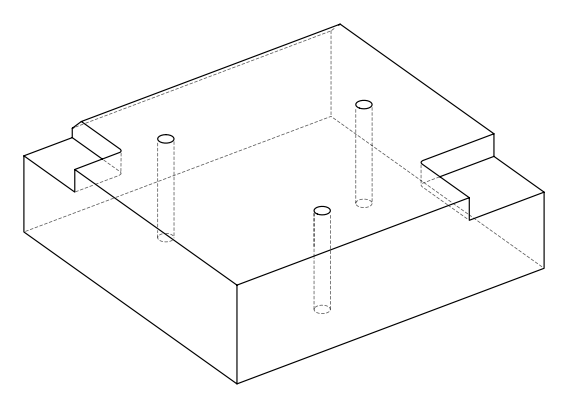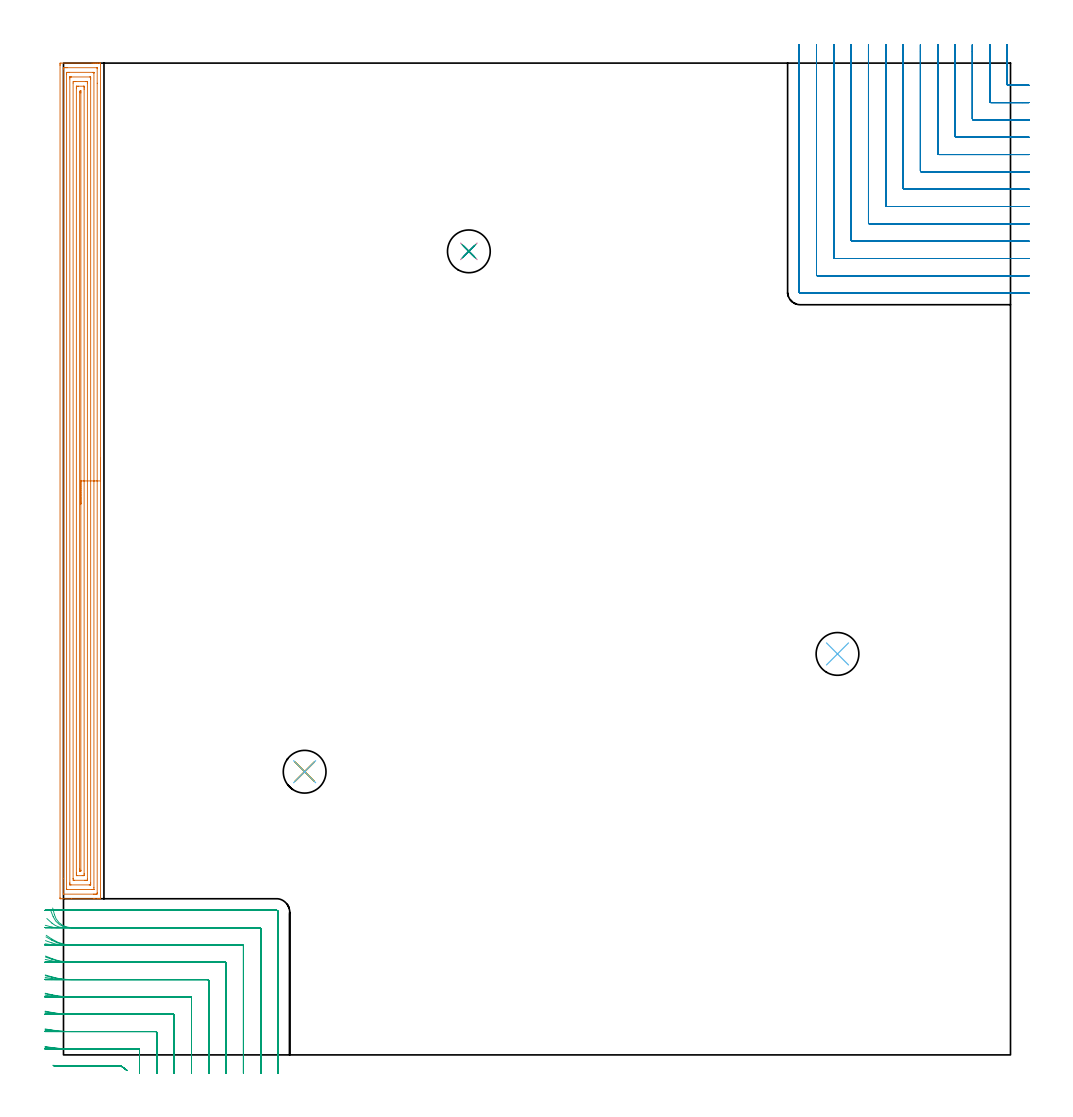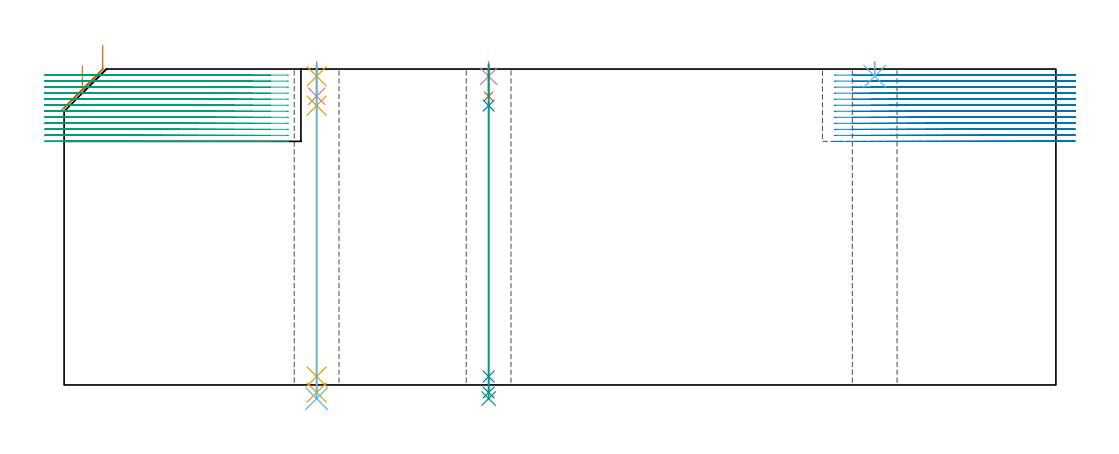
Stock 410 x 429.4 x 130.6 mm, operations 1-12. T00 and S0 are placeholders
(PLAN: 15 operations, 11 tool changes, 92.6 min)
(1 AREA_MILL | FG_CHAMFER_SURFACE | UGT0205_001 | 20.47 min | 56564 mm3)
(2 MILL_CORNER_NOTCH_RECTANGULAR | CORNER_NOTCH_RECTANGULAR | NXT0201_013 | Follow Part, ap 2.5, ae 75% | 40.47 min | 301625 mm3)
(3 MILL_CORNER_NOTCH_RECTANGULAR_1 | CORNER_NOTCH_RECTANGULAR_1 | NXT0201_013 | Follow Part, ap 2.5, ae 75% | 27.78 min | 196526 mm3)
(4 SPOT_DRILL | STEP1HOLE | NXT0321_9005460120000 | 0.05 min | 153 mm3)
(5 SPOT_DRILL_1 | STEP1HOLE_1 | NXT0321_9005460120000 | 0.05 min | 210 mm3)
(6 SPOT_DRILL_2 | STEP1HOLE_2 | NXT0321_9005460120000 | 0.05 min | 156 mm3)
(7 DRILL_BLIND_HOLE_INTO_CENTER | STEP1HOLE | NXT0301_046 | 0.05 min | 373 mm3)
(8 GUN_DRILL_THROUGH_HOLE | STEP1HOLE | UGT0307_003 | 0.62 min | 4576 mm3)
(9 SPADE_DRILL_TO_ENLARGE_THROUGH_HOLE | STEP1HOLE | UGT0306_009 | 0.55 min | 29927 mm3)
(10 DRILL_BLIND_HOLE_INTO_CENTER_1 | STEP1HOLE_1 | NXT0301_046 | 0.05 min | 351 mm3)
(11 GUN_DRILL_THROUGH_HOLE_1 | STEP1HOLE_1 | UGT0307_003 | 0.62 min | 4574 mm3)
(12 SPADE_DRILL_TO_ENLARGE_THROUGH_HOLE_1 | STEP1HOLE_1 | UGT0306_009 | 0.55 min | 29948 mm3)
(13 DRILL_BLIND_HOLE_INTO_CENTER_2 | STEP1HOLE_2 | NXT0301_046 | 0.05 min | 345 mm3)
(14 GUN_DRILL_THROUGH_HOLE_2 | STEP1HOLE_2 | UGT0307_003 | 0.62 min | 4598 mm3)
(15 SPADE_DRILL_TO_ENLARGE_THROUGH_HOLE_2 | STEP1HOLE_2 | UGT0306_009 | 0.55 min | 29914 mm3)
(TOOL UGT0205_001 | Chamfer Mill 20 x 3 x 45 deg. | D20 FL50 Z2)
(TOOL NXT0201_013 | ENDMILL 10mm | D10 FL30 Z4)
(TOOL NXT0321_9005460120000 | NC Spot Drill, 142deg, 12mm, Carbide, Uncoated | D12 PA142 FL30 Z2)
(TOOL NXT0301_046 | Carbide Drill 7.5mm [860.1-0750-038A1-MM 2214] | D7.5 PA140 FL53 Z2)
(TOOL UGT0307_003 | Gun Drill 7 mm | D7 PA130 FL24 Z1)
(TOOL UGT0306_009 | Spade Drill 18.5mm | D18.5 PA132 FL10 Z2)
(OP 1 AREA_MILL)
G17 G21 G94 G90
T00 M6
G54
G17 G0 G90 X16. Y258.5 S1061 M3
G43 Z140.6 H0
G94 G1 Y258.462 Z139.728 F250.
Y258.348 Z138.863
Y258.159 Z138.012
Y257.897 Z137.18
Y257.563 Z136.374
Y257.16 Z135.6
Y256.692 Z134.864
Y256.16 Z134.172
Y255.571 Z133.529
Y254.928 Z132.939
Y254.236 Z132.408
Y253.5 Z131.94
Y252.726 Z131.537
Y251.92 Z131.203
Y251.088 Z130.941
Y250.236 Z130.752
Y249.372 Z130.638
Y248.5 Z130.6
Y67.76
X15.998 Y67.61 Z130.589
X15.856 Y67.603 Z130.449
X15.708 Y67.6 Z130.307
X15.346 Z129.946
X14.715 Z129.31
X13.521 Z128.118
X12.959 Z127.553
X3.439 Z118.036
X-1.093 Z113.504
X-1.378 Y67.603 Z113.22
X-1.492 Y67.61 Z113.106
X-1.499 Y67.726 Z113.099
X-1.5 Y68.207 Z113.1
Y428.314
X-1.499 Y428.793 Z113.101
X-1.496 Y429.202 Z113.102
X-1.492 Y429.39 Z113.105
X-1.093 Y429.4 Z113.504
X12.362 Z126.957
X12.959 Z127.553
X13.521 Z128.118
X13.837 Z128.433
X14.4 Z128.996
X14.715 Z129.31
X15.347 Z129.946
X15.708 Z130.307
X15.856 Y429.397 Z130.449
X15.998 Y429.39 Z130.589
X16. Y429.239 Z130.6
Y248.5
X14.586 Z129.186
X14.585 Y70.124 Z129.185
X14.584 Y69.992 Z129.184
X14.579 Y69.621 Z129.179
X14.216 Y69.606 Z128.816
X13.837 Y69.602 Z128.437
X13.344 Y69.6 Z127.944
X12.959 Z127.559
X0.17 Z114.77
X-0.011 Y69.602 Z114.589
X-0.04 Y69.604 Z114.56
X-0.069 Y69.61 Z114.531
X-0.079 Y69.617 Z114.521
X-0.08 Y69.639 Z114.52
X-0.085 Y69.859 Z114.515
X-0.086 Y76.305 Z114.514
X-0.085 Y426.876 Z114.515
X-0.084 Y427.008 Z114.516
X-0.079 Y427.379 Z114.521
X0.284 Y427.394 Z114.884
X0.663 Y427.398 Z115.263
X1.156 Y427.4 Z115.756
X1.541 Z116.141
X14.33 Z128.93
X14.511 Y427.398 Z129.111
X14.54 Y427.396 Z129.14
X14.569 Y427.39 Z129.169
X14.579 Y427.383 Z129.179
X14.58 Y427.361 Z129.18
X14.585 Y427.141 Z129.185
X14.586 Y420.693 Z129.186
Y248.5
X13.172 Z127.772
X13.171 Y72.453 Z127.771
X13.169 Y71.777 Z127.769
X13.167 Y71.669 Z127.767
X13.165 Y71.622 Z127.765
X13.125 Y71.608 Z127.725
X12.959 Y71.605 Z127.559
X12.254 Y71.6 Z126.854
X12.08 Z126.68
X1.715 Y71.601 Z116.315
X1.541 Y71.604 Z116.141
X1.368 Y71.61 Z115.968
X1.335 Y71.617 Z115.935
X1.332 Y71.648 Z115.932
X1.33 Y71.705 Z115.93
X1.329 Y71.777 Z115.929
Y71.993
Y424.547
X1.331 Y425.223 Z115.931
X1.333 Y425.331 Z115.933
X1.335 Y425.378 Z115.935
X1.375 Y425.392 Z115.975
X1.541 Y425.395 Z116.141
X2.246 Y425.4 Z116.846
X2.42 Z117.02
X12.785 Y425.399 Z127.385
X12.959 Y425.396 Z127.559
X13.132 Y425.39 Z127.732
X13.165 Y425.383 Z127.765
X13.168 Y425.352 Z127.768
X13.17 Y425.295 Z127.77
X13.171 Y425.223 Z127.771
X13.172 Y425.007 Z127.772
Y248.5
X11.757 Z126.357
Y74.454
X11.756 Y73.891 Z126.356
X11.754 Y73.702 Z126.354
X11.75 Y73.635 Z126.35
X11.748 Y73.61 Z126.348
X11.727 Y73.608 Z126.327
X11.622 Y73.604 Z126.222
X11.202 Y73.6 Z125.802
X11.165 Z125.765
X3.26 Z117.86
X2.877 Y73.607 Z117.477
X2.782 Y73.61 Z117.382
X2.749 Y73.618 Z117.349
X2.747 Y73.649 Z117.347
X2.745 Y73.729 Z117.345
X2.743 Y74.126 Z117.343
Y74.454
Y422.545
X2.744 Y423.109 Z117.344
X2.746 Y423.298 Z117.346
X2.75 Y423.365 Z117.35
X2.752 Y423.39 Z117.352
X2.773 Y423.392 Z117.373
X2.878 Y423.396 Z117.478
X3.298 Y423.4 Z117.898
X3.335 Z117.935
X11.24 Z125.84
X11.623 Y423.393 Z126.223
X11.718 Y423.39 Z126.318
X11.751 Y423.382 Z126.351
X11.753 Y423.351 Z126.353
X11.755 Y423.271 Z126.355
X11.757 Y422.874 Z126.357
Y422.545
Y248.5
X10.343 Z124.943
Y76.221
X10.324 Y75.61 Z124.924
X10.072 Y75.603 Z124.672
X9.446 Y75.601 Z124.046
X9.197 Y75.6 Z123.797
X4.804 Y75.601 Z119.404
X4.176 Y75.61 Z118.776
X4.158 Y76.24 Z118.758
X4.157 Y76.259 Z118.757
Y420.779
X4.176 Y421.39 Z118.776
X4.428 Y421.397 Z119.028
X5.054 Y421.399 Z119.654
X5.303 Y421.4 Z119.903
X9.696 Y421.399 Z124.296
X10.324 Y421.39 Z124.924
X10.342 Y420.76 Z124.942
X10.343 Y420.741 Z124.943
Y248.5
X8.929 Z123.529
Y78.55
X8.927 Y78.025 Z123.527
X8.924 Y77.662 Z123.524
X8.922 Y77.614 Z123.522
X8.88 Y77.61 Z123.48
X8.776 Y77.605 Z123.376
X8.567 Y77.602 Z123.167
X8.107 Y77.6 Z122.707
X5.793 Y77.602 Z120.393
X5.682 Y77.605 Z120.282
X5.609 Y77.61 Z120.209
X5.578 Y77.617 Z120.178
X5.577 Y77.658 Z120.177
X5.573 Y78.025 Z120.173
X5.572 Y78.392 Z120.172
X5.571 Y78.917 Z120.171
Y418.45
X5.573 Y418.975 Z120.173
X5.576 Y419.338 Z120.176
X5.578 Y419.386 Z120.178
X5.62 Y419.39 Z120.22
X5.724 Y419.395 Z120.324
X5.933 Y419.398 Z120.533
X6.393 Y419.4 Z120.993
X8.707 Y419.398 Z123.307
X8.818 Y419.395 Z123.418
X8.891 Y419.39 Z123.491
X8.922 Y419.383 Z123.522
X8.923 Y419.342 Z123.523
X8.927 Y418.975 Z123.527
X8.928 Y418.608 Z123.528
X8.929 Y418.083 Z123.529
Y248.5
X7.515 Z122.115
X7.514 Y79.987 Z122.114
X7.513 Y79.81 Z122.113
X7.51 Y79.676 Z122.11
X7.508 Y79.617 Z122.108
X7.456 Y79.61 Z122.056
X7.353 Y79.607 Z121.953
X7.014 Y79.604 Z121.614
X7.001 Y79.61 Z121.601
X6.992 Y79.625 Z121.592
X6.988 Y79.81 Z121.588
X6.987 Y79.987 Z121.587
X6.985 Y80.525 Z121.585
Y80.702
X6.986 Y416.836 Z121.586
X6.987 Y417.012 Z121.587
X6.99 Y417.19 Z121.59
X6.992 Y417.231 Z121.592
X7.49 Y417.393 Z122.09
X7.499 Y417.39 Z122.099
X7.508 Y417.375 Z122.108
X7.51 Y417.19 Z122.11
X7.514 Y416.652 Z122.114
X7.515 Y416.475 Z122.115
Y248.5
Y247.628 Z122.153
Y246.764 Z122.267
Y245.912 Z122.455
Y245.08 Z122.718
Y244.274 Z123.052
Y243.5 Z123.454
Y242.764 Z123.923
Y242.072 Z124.454
Y241.429 Z125.044
Y240.84 Z125.687
Y240.308 Z126.379
Y239.84 Z127.115
Y239.437 Z127.888
Y239.103 Z128.694
Y238.841 Z129.526
Y238.652 Z130.378
Y238.538 Z131.243
Y238.5 Z132.115
G0 Z140.6
M5
M2
(OP 2 MILL_CORNER_NOTCH_RECTANGULAR)
G17 G21 G94 G90
T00 M6
G54
G17 G0 G90 X408.5 Y437.4 S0 M3
G43 Z140.6 H0
Z128.108
G94 G1 Y434.4 F250.
Y420.294 F500.
G3 X408.994 Y419.8 R0.5
G1 X415.
X418. F250.
G0 Z140.6
X401. Y437.4
Z128.108
G1 Y434.4
Y412.794 F500.
G3 X401.494 Y412.3 R0.5
G1 X415.
X418. F250.
G0 Z140.6
X393.5 Y437.4
Z128.108
G1 Y434.4
Y405.294 F500.
G3 X393.994 Y404.8 R0.5
G1 X415.
X418. F250.
G0 Z140.6
X386. Y437.4
Z128.108
G1 Y434.4
Y397.795 F500.
G3 X386.495 Y397.3 R0.5
G1 X415.
X418. F250.
G0 Z140.6
X378.5 Y437.4
Z128.108
G1 Y434.4
Y390.295 F500.
G3 X378.995 Y389.8 R0.5
G1 X415.
X418. F250.
G0 Z140.6
X371. Y437.4
Z128.108
G1 Y434.4
Y382.795 F500.
G3 X371.495 Y382.3 R0.5
G1 X415.
X418. F250.
G0 Z140.6
X363.5 Y437.4
Z128.108
G1 Y434.4
Y375.295 F500.
G3 X363.995 Y374.8 R0.5
G1 X415.
X418. F250.
G0 Z140.6
X356. Y437.4
Z128.108
G1 Y434.4
Y367.796 F500.
G3 X356.496 Y367.3 R0.5
G1 X415.
X418. F250.
G0 Z140.6
X348.5 Y437.4
Z128.108
G1 Y434.4
Y360.296 F500.
G3 X348.996 Y359.8 R0.5
G1 X415.
X418. F250.
G0 Z140.6
X341. Y437.4
Z128.108
G1 Y434.4
Y352.796 F500.
G3 X341.496 Y352.3 R0.5
G1 X415.
X418. F250.
G0 Z140.6
X333.5 Y437.4
Z128.108
G1 Y434.4
Y345.296 F500.
G3 X333.996 Y344.8 R0.5
G1 X415.
X418. F250.
G0 Z140.6
X326. Y437.4
Z128.108
G1 Y434.4
Y337.796 F500.
G3 X326.496 Y337.3 R0.5
G1 X415.
X418. F250.
G0 Z140.6
X318.5 Y437.4
Z128.108
G1 Y434.4
Y330.297 F500.
G3 X318.997 Y329.8 R0.5
G1 X415.
X418. F250.
G0 Z140.6
X408.5 Y437.4
Z125.617
G1 Y434.4
Y420.294 F500.
G3 X408.994 Y419.8 R0.5
G1 X415.
X418. F250.
G0 Z140.6
X401. Y437.4
Z125.617
G1 Y434.4
Y412.794 F500.
G3 X401.494 Y412.3 R0.5
G1 X415.
X418. F250.
G0 Z140.6
X393.5 Y437.4
Z125.617
G1 Y434.4
Y405.294 F500.
G3 X393.994 Y404.8 R0.5
G1 X415.
X418. F250.
G0 Z140.6
X386. Y437.4
Z125.617
G1 Y434.4
Y397.795 F500.
G3 X386.495 Y397.3 R0.5
G1 X415.
X418. F250.
G0 Z140.6
X378.5 Y437.4
Z125.617
G1 Y434.4
Y390.295 F500.
G3 X378.995 Y389.8 R0.5
G1 X415.
X418. F250.
G0 Z140.6
X371. Y437.4
Z125.617
G1 Y434.4
Y382.795 F500.
G3 X371.495 Y382.3 R0.5
G1 X415.
X418. F250.
G0 Z140.6
X363.5 Y437.4
Z125.617
G1 Y434.4
Y375.295 F500.
G3 X363.995 Y374.8 R0.5
G1 X415.
X418. F250.
G0 Z140.6
X356. Y437.4
Z125.617
G1 Y434.4
Y367.796 F500.
G3 X356.496 Y367.3 R0.5
G1 X415.
X418. F250.
G0 Z140.6
X348.5 Y437.4
Z125.617
G1 Y434.4
Y360.296 F500.
G3 X348.996 Y359.8 R0.5
G1 X415.
X418. F250.
G0 Z140.6
X341. Y437.4
Z125.617
G1 Y434.4
Y352.796 F500.
G3 X341.496 Y352.3 R0.5
G1 X415.
X418. F250.
G0 Z140.6
X333.5 Y437.4
Z125.617
G1 Y434.4
Y345.296 F500.
G3 X333.996 Y344.8 R0.5
G1 X415.
X418. F250.
G0 Z140.6
X326. Y437.4
Z125.617
G1 Y434.4
Y337.796 F500.
G3 X326.496 Y337.3 R0.5
G1 X415.
X418. F250.
G0 Z140.6
X318.5 Y437.4
Z125.617
G1 Y434.4
Y330.297 F500.
G3 X318.997 Y329.8 R0.5
G1 X415.
X418. F250.
G0 Z140.6
X408.5 Y437.4
Z123.125
G1 Y434.4
Y420.294 F500.
G3 X408.994 Y419.8 R0.5
G1 X415.
X418. F250.
G0 Z140.6
X401. Y437.4
Z123.125
G1 Y434.4
Y412.794 F500.
G3 X401.494 Y412.3 R0.5
G1 X415.
X418. F250.
G0 Z140.6
X393.5 Y437.4
Z123.125
G1 Y434.4
Y405.294 F500.
G3 X393.994 Y404.8 R0.5
G1 X415.
X418. F250.
G0 Z140.6
X386. Y437.4
Z123.125
G1 Y434.4
Y397.795 F500.
G3 X386.495 Y397.3 R0.5
G1 X415.
X418. F250.
G0 Z140.6
X378.5 Y437.4
Z123.125
G1 Y434.4
Y390.295 F500.
G3 X378.995 Y389.8 R0.5
G1 X415.
X418. F250.
G0 Z140.6
X371. Y437.4
Z123.125
G1 Y434.4
Y382.795 F500.
G3 X371.495 Y382.3 R0.5
G1 X415.
X418. F250.
G0 Z140.6
X363.5 Y437.4
Z123.125
G1 Y434.4
Y375.295 F500.
G3 X363.995 Y374.8 R0.5
G1 X415.
X418. F250.
G0 Z140.6
X356. Y437.4
Z123.125
G1 Y434.4
Y367.796 F500.
G3 X356.496 Y367.3 R0.5
G1 X415.
X418. F250.
G0 Z140.6
X348.5 Y437.4
Z123.125
G1 Y434.4
Y360.296 F500.
G3 X348.996 Y359.8 R0.5
G1 X415.
X418. F250.
G0 Z140.6
X341. Y437.4
Z123.125
G1 Y434.4
Y352.796 F500.
G3 X341.496 Y352.3 R0.5
G1 X415.
X418. F250.
G0 Z140.6
X333.5 Y437.4
Z123.125
G1 Y434.4
Y345.296 F500.
G3 X333.996 Y344.8 R0.5
G1 X415.
X418. F250.
G0 Z140.6
X326. Y437.4
Z123.125
G1 Y434.4
Y337.796 F500.
G3 X326.496 Y337.3 R0.5
G1 X415.
X418. F250.
G0 Z140.6
X318.5 Y437.4
Z123.125
G1 Y434.4
Y330.297 F500.
G3 X318.997 Y329.8 R0.5
G1 X415.
X418. F250.
G0 Z140.6
X408.5 Y437.4
Z120.633
G1 Y434.4
Y420.294 F500.
G3 X408.994 Y419.8 R0.5
G1 X415.
X418. F250.
G0 Z140.6
X401. Y437.4
Z120.633
G1 Y434.4
Y412.794 F500.
G3 X401.494 Y412.3 R0.5
G1 X415.
X418. F250.
G0 Z140.6
X393.5 Y437.4
Z120.633
G1 Y434.4
Y405.294 F500.
G3 X393.994 Y404.8 R0.5
G1 X415.
X418. F250.
G0 Z140.6
X386. Y437.4
Z120.633
G1 Y434.4
Y397.795 F500.
G3 X386.495 Y397.3 R0.5
G1 X415.
X418. F250.
G0 Z140.6
X378.5 Y437.4
Z120.633
G1 Y434.4
Y390.295 F500.
G3 X378.995 Y389.8 R0.5
G1 X415.
X418. F250.
G0 Z140.6
X371. Y437.4
Z120.633
G1 Y434.4
Y382.795 F500.
G3 X371.495 Y382.3 R0.5
G1 X415.
X418. F250.
G0 Z140.6
X363.5 Y437.4
Z120.633
G1 Y434.4
Y375.295 F500.
G3 X363.995 Y374.8 R0.5
G1 X415.
X418. F250.
G0 Z140.6
X356. Y437.4
Z120.633
G1 Y434.4
Y367.796 F500.
G3 X356.496 Y367.3 R0.5
G1 X415.
X418. F250.
G0 Z140.6
X348.5 Y437.4
Z120.633
G1 Y434.4
Y360.296 F500.
G3 X348.996 Y359.8 R0.5
G1 X415.
X418. F250.
G0 Z140.6
X341. Y437.4
Z120.633
G1 Y434.4
Y352.796 F500.
G3 X341.496 Y352.3 R0.5
G1 X415.
X418. F250.
G0 Z140.6
X333.5 Y437.4
Z120.633
G1 Y434.4
Y345.296 F500.
G3 X333.996 Y344.8 R0.5
G1 X415.
X418. F250.
G0 Z140.6
X326. Y437.4
Z120.633
G1 Y434.4
Y337.796 F500.
G3 X326.496 Y337.3 R0.5
G1 X415.
X418. F250.
G0 Z140.6
X318.5 Y437.4
Z120.633
G1 Y434.4
Y330.297 F500.
G3 X318.997 Y329.8 R0.5
G1 X415.
X418. F250.
G0 Z140.6
X408.5 Y437.4
Z118.142
G1 Y434.4
Y420.294 F500.
G3 X408.994 Y419.8 R0.5
G1 X415.
X418. F250.
G0 Z140.6
X401. Y437.4
Z118.142
G1 Y434.4
Y412.794 F500.
G3 X401.494 Y412.3 R0.5
G1 X415.
X418. F250.
G0 Z140.6
X393.5 Y437.4
Z118.142
G1 Y434.4
Y405.294 F500.
G3 X393.994 Y404.8 R0.5
G1 X415.
X418. F250.
G0 Z140.6
X386. Y437.4
Z118.142
G1 Y434.4
Y397.795 F500.
G3 X386.495 Y397.3 R0.5
G1 X415.
X418. F250.
G0 Z140.6
X378.5 Y437.4
Z118.142
G1 Y434.4
Y390.295 F500.
G3 X378.995 Y389.8 R0.5
G1 X415.
X418. F250.
G0 Z140.6
X371. Y437.4
Z118.142
G1 Y434.4
Y382.795 F500.
G3 X371.495 Y382.3 R0.5
G1 X415.
X418. F250.
G0 Z140.6
X363.5 Y437.4
Z118.142
G1 Y434.4
Y375.295 F500.
G3 X363.995 Y374.8 R0.5
G1 X415.
X418. F250.
G0 Z140.6
X356. Y437.4
Z118.142
G1 Y434.4
Y367.796 F500.
G3 X356.496 Y367.3 R0.5
G1 X415.
X418. F250.
G0 Z140.6
X348.5 Y437.4
Z118.142
G1 Y434.4
Y360.296 F500.
G3 X348.996 Y359.8 R0.5
G1 X415.
X418. F250.
G0 Z140.6
X341. Y437.4
Z118.142
G1 Y434.4
Y352.796 F500.
G3 X341.496 Y352.3 R0.5
G1 X415.
X418. F250.
G0 Z140.6
X333.5 Y437.4
Z118.142
G1 Y434.4
Y345.296 F500.
G3 X333.996 Y344.8 R0.5
G1 X415.
X418. F250.
G0 Z140.6
X326. Y437.4
Z118.142
G1 Y434.4
Y337.796 F500.
G3 X326.496 Y337.3 R0.5
G1 X415.
X418. F250.
G0 Z140.6
X318.5 Y437.4
Z118.142
G1 Y434.4
Y330.297 F500.
G3 X318.997 Y329.8 R0.5
G1 X415.
X418. F250.
G0 Z140.6
X408.5 Y437.4
Z115.65
G1 Y434.4
Y420.294 F500.
G3 X408.994 Y419.8 R0.5
G1 X415.
X418. F250.
G0 Z140.6
X401. Y437.4
Z115.65
G1 Y434.4
Y412.794 F500.
G3 X401.494 Y412.3 R0.5
G1 X415.
X418. F250.
G0 Z140.6
X393.5 Y437.4
Z115.65
G1 Y434.4
Y405.294 F500.
G3 X393.994 Y404.8 R0.5
G1 X415.
X418. F250.
G0 Z140.6
X386. Y437.4
Z115.65
G1 Y434.4
Y397.795 F500.
G3 X386.495 Y397.3 R0.5
G1 X415.
X418. F250.
G0 Z140.6
X378.5 Y437.4
Z115.65
G1 Y434.4
Y390.295 F500.
G3 X378.995 Y389.8 R0.5
G1 X415.
X418. F250.
G0 Z140.6
X371. Y437.4
Z115.65
G1 Y434.4
Y382.795 F500.
G3 X371.495 Y382.3 R0.5
G1 X415.
X418. F250.
G0 Z140.6
X363.5 Y437.4
Z115.65
G1 Y434.4
Y375.295 F500.
G3 X363.995 Y374.8 R0.5
G1 X415.
X418. F250.
G0 Z140.6
X356. Y437.4
Z115.65
G1 Y434.4
Y367.796 F500.
G3 X356.496 Y367.3 R0.5
G1 X415.
X418. F250.
G0 Z140.6
X348.5 Y437.4
Z115.65
G1 Y434.4
Y360.296 F500.
G3 X348.996 Y359.8 R0.5
G1 X415.
X418. F250.
G0 Z140.6
X341. Y437.4
Z115.65
G1 Y434.4
Y352.796 F500.
G3 X341.496 Y352.3 R0.5
G1 X415.
X418. F250.
G0 Z140.6
X333.5 Y437.4
Z115.65
G1 Y434.4
Y345.296 F500.
G3 X333.996 Y344.8 R0.5
G1 X415.
X418. F250.
G0 Z140.6
X326. Y437.4
Z115.65
G1 Y434.4
Y337.796 F500.
G3 X326.496 Y337.3 R0.5
G1 X415.
X418. F250.
G0 Z140.6
X318.5 Y437.4
Z115.65
G1 Y434.4
Y330.297 F500.
G3 X318.997 Y329.8 R0.5
G1 X415.
X418. F250.
G0 Z140.6
X408.5 Y437.4
Z113.158
G1 Y434.4
Y420.294 F500.
G3 X408.994 Y419.8 R0.5
G1 X415.
X418. F250.
G0 Z140.6
X401. Y437.4
Z113.158
G1 Y434.4
Y412.794 F500.
G3 X401.494 Y412.3 R0.5
G1 X415.
X418. F250.
G0 Z140.6
X393.5 Y437.4
Z113.158
G1 Y434.4
Y405.294 F500.
G3 X393.994 Y404.8 R0.5
G1 X415.
X418. F250.
G0 Z140.6
X386. Y437.4
Z113.158
G1 Y434.4
Y397.795 F500.
G3 X386.495 Y397.3 R0.5
G1 X415.
X418. F250.
G0 Z140.6
X378.5 Y437.4
Z113.158
G1 Y434.4
Y390.295 F500.
G3 X378.995 Y389.8 R0.5
G1 X415.
X418. F250.
G0 Z140.6
X371. Y437.4
Z113.158
G1 Y434.4
Y382.795 F500.
G3 X371.495 Y382.3 R0.5
G1 X415.
X418. F250.
G0 Z140.6
X363.5 Y437.4
Z113.158
G1 Y434.4
Y375.295 F500.
G3 X363.995 Y374.8 R0.5
G1 X415.
X418. F250.
G0 Z140.6
X356. Y437.4
Z113.158
G1 Y434.4
Y367.796 F500.
G3 X356.496 Y367.3 R0.5
G1 X415.
X418. F250.
G0 Z140.6
X348.5 Y437.4
Z113.158
G1 Y434.4
Y360.296 F500.
G3 X348.996 Y359.8 R0.5
G1 X415.
X418. F250.
G0 Z140.6
X341. Y437.4
Z113.158
G1 Y434.4
Y352.796 F500.
G3 X341.496 Y352.3 R0.5
G1 X415.
X418. F250.
G0 Z140.6
X333.5 Y437.4
Z113.158
G1 Y434.4
Y345.296 F500.
G3 X333.996 Y344.8 R0.5
G1 X415.
X418. F250.
G0 Z140.6
X326. Y437.4
Z113.158
G1 Y434.4
Y337.796 F500.
G3 X326.496 Y337.3 R0.5
G1 X415.
X418. F250.
G0 Z140.6
X318.5 Y437.4
Z113.158
G1 Y434.4
Y330.297 F500.
G3 X318.997 Y329.8 R0.5
G1 X415.
X418. F250.
G0 Z140.6
X408.5 Y437.4
Z110.667
G1 Y434.4
Y420.294 F500.
G3 X408.994 Y419.8 R0.5
G1 X415.
X418. F250.
G0 Z140.6
X401. Y437.4
Z110.667
G1 Y434.4
Y412.794 F500.
G3 X401.494 Y412.3 R0.5
G1 X415.
X418. F250.
G0 Z140.6
X393.5 Y437.4
Z110.667
G1 Y434.4
Y405.294 F500.
G3 X393.994 Y404.8 R0.5
G1 X415.
X418. F250.
G0 Z140.6
X386. Y437.4
Z110.667
G1 Y434.4
Y397.795 F500.
G3 X386.495 Y397.3 R0.5
G1 X415.
X418. F250.
G0 Z140.6
X378.5 Y437.4
Z110.667
G1 Y434.4
Y390.295 F500.
G3 X378.995 Y389.8 R0.5
G1 X415.
X418. F250.
G0 Z140.6
X371. Y437.4
Z110.667
G1 Y434.4
Y382.795 F500.
G3 X371.495 Y382.3 R0.5
G1 X415.
X418. F250.
G0 Z140.6
X363.5 Y437.4
Z110.667
G1 Y434.4
Y375.295 F500.
G3 X363.995 Y374.8 R0.5
G1 X415.
X418. F250.
G0 Z140.6
X356. Y437.4
Z110.667
G1 Y434.4
Y367.796 F500.
G3 X356.496 Y367.3 R0.5
G1 X415.
X418. F250.
G0 Z140.6
X348.5 Y437.4
Z110.667
G1 Y434.4
Y360.296 F500.
G3 X348.996 Y359.8 R0.5
G1 X415.
X418. F250.
G0 Z140.6
X341. Y437.4
Z110.667
G1 Y434.4
Y352.796 F500.
G3 X341.496 Y352.3 R0.5
G1 X415.
X418. F250.
G0 Z140.6
X333.5 Y437.4
Z110.667
G1 Y434.4
Y345.296 F500.
G3 X333.996 Y344.8 R0.5
G1 X415.
X418. F250.
G0 Z140.6
X326. Y437.4
Z110.667
G1 Y434.4
Y337.796 F500.
G3 X326.496 Y337.3 R0.5
G1 X415.
X418. F250.
G0 Z140.6
X318.5 Y437.4
Z110.667
G1 Y434.4
Y330.297 F500.
G3 X318.997 Y329.8 R0.5
G1 X415.
X418. F250.
G0 Z140.6
X408.5 Y437.4
Z108.175
G1 Y434.4
Y420.294 F500.
G3 X408.994 Y419.8 R0.5
G1 X415.
X418. F250.
G0 Z140.6
X401. Y437.4
Z108.175
G1 Y434.4
Y412.794 F500.
G3 X401.494 Y412.3 R0.5
G1 X415.
X418. F250.
G0 Z140.6
X393.5 Y437.4
Z108.175
G1 Y434.4
Y405.294 F500.
G3 X393.994 Y404.8 R0.5
G1 X415.
X418. F250.
G0 Z140.6
X386. Y437.4
Z108.175
G1 Y434.4
Y397.795 F500.
G3 X386.495 Y397.3 R0.5
G1 X415.
X418. F250.
G0 Z140.6
X378.5 Y437.4
Z108.175
G1 Y434.4
Y390.295 F500.
G3 X378.995 Y389.8 R0.5
G1 X415.
X418. F250.
G0 Z140.6
X371. Y437.4
Z108.175
G1 Y434.4
Y382.795 F500.
G3 X371.495 Y382.3 R0.5
G1 X415.
X418. F250.
G0 Z140.6
X363.5 Y437.4
Z108.175
G1 Y434.4
Y375.295 F500.
G3 X363.995 Y374.8 R0.5
G1 X415.
X418. F250.
G0 Z140.6
X356. Y437.4
Z108.175
G1 Y434.4
Y367.796 F500.
G3 X356.496 Y367.3 R0.5
G1 X415.
X418. F250.
G0 Z140.6
X348.5 Y437.4
Z108.175
G1 Y434.4
Y360.296 F500.
G3 X348.996 Y359.8 R0.5
G1 X415.
X418. F250.
G0 Z140.6
X341. Y437.4
Z108.175
G1 Y434.4
Y352.796 F500.
G3 X341.496 Y352.3 R0.5
G1 X415.
X418. F250.
G0 Z140.6
X333.5 Y437.4
Z108.175
G1 Y434.4
Y345.296 F500.
G3 X333.996 Y344.8 R0.5
G1 X415.
X418. F250.
G0 Z140.6
X326. Y437.4
Z108.175
G1 Y434.4
Y337.796 F500.
G3 X326.496 Y337.3 R0.5
G1 X415.
X418. F250.
G0 Z140.6
X318.5 Y437.4
Z108.175
G1 Y434.4
Y330.297 F500.
G3 X318.997 Y329.8 R0.5
G1 X415.
X418. F250.
G0 Z140.6
X408.5 Y437.4
Z105.683
G1 Y434.4
Y420.294 F500.
G3 X408.994 Y419.8 R0.5
G1 X415.
X418. F250.
G0 Z140.6
X401. Y437.4
Z105.683
G1 Y434.4
Y412.794 F500.
G3 X401.494 Y412.3 R0.5
G1 X415.
X418. F250.
G0 Z140.6
X393.5 Y437.4
Z105.683
G1 Y434.4
Y405.294 F500.
G3 X393.994 Y404.8 R0.5
G1 X415.
X418. F250.
G0 Z140.6
X386. Y437.4
Z105.683
G1 Y434.4
Y397.795 F500.
G3 X386.495 Y397.3 R0.5
G1 X415.
X418. F250.
G0 Z140.6
X378.5 Y437.4
Z105.683
G1 Y434.4
Y390.295 F500.
G3 X378.995 Y389.8 R0.5
G1 X415.
X418. F250.
G0 Z140.6
X371. Y437.4
Z105.683
G1 Y434.4
Y382.795 F500.
G3 X371.495 Y382.3 R0.5
G1 X415.
X418. F250.
G0 Z140.6
X363.5 Y437.4
Z105.683
G1 Y434.4
Y375.295 F500.
G3 X363.995 Y374.8 R0.5
G1 X415.
X418. F250.
G0 Z140.6
X356. Y437.4
Z105.683
G1 Y434.4
Y367.796 F500.
G3 X356.496 Y367.3 R0.5
G1 X415.
X418. F250.
G0 Z140.6
X348.5 Y437.4
Z105.683
G1 Y434.4
Y360.296 F500.
G3 X348.996 Y359.8 R0.5
G1 X415.
X418. F250.
G0 Z140.6
X341. Y437.4
Z105.683
G1 Y434.4
Y352.796 F500.
G3 X341.496 Y352.3 R0.5
G1 X415.
X418. F250.
G0 Z140.6
X333.5 Y437.4
Z105.683
G1 Y434.4
Y345.296 F500.
G3 X333.996 Y344.8 R0.5
G1 X415.
X418. F250.
G0 Z140.6
X326. Y437.4
Z105.683
G1 Y434.4
Y337.796 F500.
G3 X326.496 Y337.3 R0.5
G1 X415.
X418. F250.
G0 Z140.6
X318.5 Y437.4
Z105.683
G1 Y434.4
Y330.297 F500.
G3 X318.997 Y329.8 R0.5
G1 X415.
X418. F250.
G0 Z140.6
X408.5 Y437.4
Z103.192
G1 Y434.4
Y420.294 F500.
G3 X408.994 Y419.8 R0.5
G1 X415.
X418. F250.
G0 Z140.6
X401. Y437.4
Z103.192
G1 Y434.4
Y412.794 F500.
G3 X401.494 Y412.3 R0.5
G1 X415.
X418. F250.
G0 Z140.6
X393.5 Y437.4
Z103.192
G1 Y434.4
Y405.294 F500.
G3 X393.994 Y404.8 R0.5
G1 X415.
X418. F250.
G0 Z140.6
X386. Y437.4
Z103.192
G1 Y434.4
Y397.795 F500.
G3 X386.495 Y397.3 R0.5
G1 X415.
X418. F250.
G0 Z140.6
X378.5 Y437.4
Z103.192
G1 Y434.4
Y390.295 F500.
G3 X378.995 Y389.8 R0.5
G1 X415.
X418. F250.
G0 Z140.6
X371. Y437.4
Z103.192
G1 Y434.4
Y382.795 F500.
G3 X371.495 Y382.3 R0.5
G1 X415.
X418. F250.
G0 Z140.6
X363.5 Y437.4
Z103.192
G1 Y434.4
Y375.295 F500.
G3 X363.995 Y374.8 R0.5
G1 X415.
X418. F250.
G0 Z140.6
X356. Y437.4
Z103.192
G1 Y434.4
Y367.796 F500.
G3 X356.496 Y367.3 R0.5
G1 X415.
X418. F250.
G0 Z140.6
X348.5 Y437.4
Z103.192
G1 Y434.4
Y360.296 F500.
G3 X348.996 Y359.8 R0.5
G1 X415.
X418. F250.
G0 Z140.6
X341. Y437.4
Z103.192
G1 Y434.4
Y352.796 F500.
G3 X341.496 Y352.3 R0.5
G1 X415.
X418. F250.
G0 Z140.6
X333.5 Y437.4
Z103.192
G1 Y434.4
Y345.296 F500.
G3 X333.996 Y344.8 R0.5
G1 X415.
X418. F250.
G0 Z140.6
X326. Y437.4
Z103.192
G1 Y434.4
Y337.796 F500.
G3 X326.496 Y337.3 R0.5
G1 X415.
X418. F250.
G0 Z140.6
X318.5 Y437.4
Z103.192
G1 Y434.4
Y330.297 F500.
G3 X318.997 Y329.8 R0.5
G1 X415.
X418. F250.
G0 Z140.6
X408.5 Y437.4
Z100.7
G1 Y434.4
Y420.294 F500.
G3 X408.994 Y419.8 R0.5
G1 X415.
X418. F250.
G0 Z140.6
X401. Y437.4
Z100.7
G1 Y434.4
Y412.794 F500.
G3 X401.494 Y412.3 R0.5
G1 X415.
X418. F250.
G0 Z140.6
X393.5 Y437.4
Z100.7
G1 Y434.4
Y405.294 F500.
G3 X393.994 Y404.8 R0.5
G1 X415.
X418. F250.
G0 Z140.6
X386. Y437.4
Z100.7
G1 Y434.4
Y397.795 F500.
G3 X386.495 Y397.3 R0.5
G1 X415.
X418. F250.
G0 Z140.6
X378.5 Y437.4
Z100.7
G1 Y434.4
Y390.295 F500.
G3 X378.995 Y389.8 R0.5
G1 X415.
X418. F250.
G0 Z140.6
X371. Y437.4
Z100.7
G1 Y434.4
Y382.795 F500.
G3 X371.495 Y382.3 R0.5
G1 X415.
X418. F250.
G0 Z140.6
X363.5 Y437.4
Z100.7
G1 Y434.4
Y375.295 F500.
G3 X363.995 Y374.8 R0.5
G1 X415.
X418. F250.
G0 Z140.6
X356. Y437.4
Z100.7
G1 Y434.4
Y367.796 F500.
G3 X356.496 Y367.3 R0.5
G1 X415.
X418. F250.
G0 Z140.6
X348.5 Y437.4
Z100.7
G1 Y434.4
Y360.296 F500.
G3 X348.996 Y359.8 R0.5
G1 X415.
X418. F250.
G0 Z140.6
X341. Y437.4
Z100.7
G1 Y434.4
Y352.796 F500.
G3 X341.496 Y352.3 R0.5
G1 X415.
X418. F250.
G0 Z140.6
X333.5 Y437.4
Z100.7
G1 Y434.4
Y345.296 F500.
G3 X333.996 Y344.8 R0.5
G1 X415.
X418. F250.
G0 Z140.6
X326. Y437.4
Z100.7
G1 Y434.4
Y337.796 F500.
G3 X326.496 Y337.3 R0.5
G1 X415.
X418. F250.
G0 Z140.6
X318.5 Y437.4
Z100.7
G1 Y434.4
Y330.297 F500.
G3 X318.997 Y329.8 R0.5
G1 X415.
X418. F250.
G0 Z140.6
M5
M2
(OP 3 MILL_CORNER_NOTCH_RECTANGULAR_1)
G17 G21 G94 G90
T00 M6
G54
G17 G0 G90 X27.601 Y-6.8 S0 M3
G43 Z140.6 H0
Z128.108
G94 G1 X25.201 Y-5. F250.
G3 X24.906 Y-4.9 R0.5 F500.
G1 X3.328
G2 X-1.664 Y-4.715 R67.5
G1 X-4.655 Y-4.493 F250.
G0 Z140.6
X32.9 Y-8.
Z128.108
G1 Y-5.
Y2.105 F500.
G3 X32.405 Y2.6 R0.5
G1 X3.328
G2 X-5. Y3.181 R60.
G1 X-7.971 Y3.597 F250.
G0 Z140.6
X40.4 Y-8.
Z128.108
G1 Y-5.
Y9.605 F500.
G3 X39.905 Y10.1 R0.5
G1 X3.328
G2 X-5. Y10.765 R52.5
G1 X-7.962 Y11.241 F250.
G0 Z140.6
X47.9 Y-8.
Z128.108
G1 Y-5.
Y17.104 F500.
G3 X47.404 Y17.6 R0.5
G1 X3.328
G2 X-5. Y18.377 R45.
G1 X-7.948 Y18.933 F250.
G0 Z140.6
X55.4 Y-8.
Z128.108
G1 Y-5.
Y24.604 F500.
G3 X54.904 Y25.1 R0.5
G1 X3.328
G2 X-5. Y26.037 R37.5
G1 X-7.925 Y26.703 F250.
G0 Z140.6
X62.9 Y-8.
Z128.108
G1 Y-5.
Y32.104 F500.
G3 X62.404 Y32.6 R0.5
G1 X3.328
G2 X-5. Y33.779 R30.
G1 X-7.882 Y34.612 F250.
G0 Z140.6
X70.4 Y-8.
Z128.108
G1 Y-5.
Y39.604 F500.
G3 X69.904 Y40.1 R0.5
G1 X3.328
G2 X-5. Y41.698 R22.5
G1 X-7.787 Y42.809 F250.
G0 Z140.6
X77.9 Y-8.
Z128.108
G1 Y-5.
Y47.104 F500.
G3 X77.404 Y47.6 R0.5
G1 X3.328
G2 X-5. Y50.125 R15.
G1 X-7.495 Y51.79 F250.
G0 Z140.6
X85.4 Y-8.
Z128.108
G1 Y-5.
Y54.603 F500.
G3 X84.903 Y55.1 R0.5
G1 X3.328
G2 X-3.926 Y60.696 R7.5
G1 X-4.687 Y63.598 F250.
G0 Z140.6
X92.9 Y-8.
Z128.108
G1 Y-5.
Y61.9 F500.
G3 X92.2 Y62.6 R0.7
G1 X3.328
X0.328 F250.
G0 Z140.6
X27.601 Y-6.8
Z125.617
G1 X25.201 Y-5.
G3 X24.906 Y-4.9 R0.5 F500.
G1 X2.5
G2 X-1.453 Y-4.784 R67.5
G1 X-4.448 Y-4.608 F250.
G0 Z140.6
X32.9 Y-8.
Z125.617
G1 Y-5.
Y2.105 F500.
G3 X32.405 Y2.6 R0.5
G1 X2.5
G2 X-5. Y3.071 R60.
G1 X-7.976 Y3.446 F250.
G0 Z140.6
X40.4 Y-8.
Z125.617
G1 Y-5.
Y9.605 F500.
G3 X39.905 Y10.1 R0.5
G1 X2.5
G2 X-5. Y10.638 R52.5
G1 X-7.969 Y11.067 F250.
G0 Z140.6
X47.9 Y-8.
Z125.617
G1 Y-5.
Y17.104 F500.
G3 X47.404 Y17.6 R0.5
G1 X2.5
G2 X-5. Y18.229 R45.
G1 X-7.958 Y18.729 F250.
G0 Z140.6
X55.4 Y-8.
Z125.617
G1 Y-5.
Y24.604 F500.
G3 X54.904 Y25.1 R0.5
G1 X2.5
G2 X-5. Y25.858 R37.5
G1 X-7.939 Y26.458 F250.
G0 Z140.6
X62.9 Y-8.
Z125.617
G1 Y-5.
Y32.104 F500.
G3 X62.404 Y32.6 R0.5
G1 X2.5
G2 X-5. Y33.553 R30.
G1 X-7.905 Y34.302 F250.
G0 Z140.6
X70.4 Y-8.
Z125.617
G1 Y-5.
Y39.604 F500.
G3 X69.904 Y40.1 R0.5
G1 X2.5
G2 X-5. Y41.387 R22.5
G1 X-7.828 Y42.387 F250.
G0 Z140.6
X77.9 Y-8.
Z125.617
G1 Y-5.
Y47.104 F500.
G3 X77.404 Y47.6 R0.5
G1 X2.5
G2 X-5. Y49.609 R15.
G1 X-7.598 Y51.109 F250.
G0 Z140.6
X85.4 Y-8.
Z125.617
G1 Y-5.
Y54.603 F500.
G3 X84.903 Y55.1 R0.5
G1 X2.5
G2 X-4.472 Y59.836 R7.5
G1 X-5.578 Y62.624 F250.
G0 Z140.6
X92.9 Y-8.
Z125.617
G1 Y-5.
Y61.9 F500.
G3 X92.2 Y62.6 R0.7
G1 X2.5
X-0.5 F250.
G0 Z140.6
X27.601 Y-6.8
Z123.125
G1 X25.201 Y-5.
G3 X24.906 Y-4.9 R0.5 F500.
G1 X0.04
G2 X-1.036 Y-4.891 R67.5
G1 X-4.036 Y-4.844 F250.
G0 Z140.6
X32.9 Y-8.
Z123.125
G1 Y-5.
Y2.105 F500.
G3 X32.405 Y2.6 R0.5
G1 X0.04
G2 X-5. Y2.812 R60.
G1 X-7.989 Y3.064 F250.
G0 Z140.6
X40.4 Y-8.
Z123.125
G1 Y-5.
Y9.605 F500.
G3 X39.905 Y10.1 R0.5
G1 X0.04
G2 X-5. Y10.342 R52.5
G1 X-7.986 Y10.631 F250.
G0 Z140.6
X47.9 Y-8.
Z123.125
G1 Y-5.
Y17.104 F500.
G3 X47.404 Y17.6 R0.5
G1 X0.04
G2 X-5. Y17.883 R45.
G1 X-7.981 Y18.219 F250.
G0 Z140.6
X55.4 Y-8.
Z123.125
G1 Y-5.
Y24.604 F500.
G3 X54.904 Y25.1 R0.5
G1 X0.04
G2 X-5. Y25.44 R37.5
G1 X-7.973 Y25.843 F250.
G0 Z140.6
X62.9 Y-8.
Z123.125
G1 Y-5.
Y32.104 F500.
G3 X62.404 Y32.6 R0.5
G1 X0.04
G2 X-5. Y33.026 R30.
G1 X-7.957 Y33.53 F250.
G0 Z140.6
X70.4 Y-8.
Z123.125
G1 Y-5.
Y39.604 F500.
G3 X69.904 Y40.1 R0.5
G1 X0.04
G2 X-5. Y40.672 R22.5
G1 X-7.924 Y41.344 F250.
G0 Z140.6
X77.9 Y-8.
Z123.125
G1 Y-5.
Y47.104 F500.
G3 X77.404 Y47.6 R0.5
G1 X0.04
G2 X-5. Y48.472 R15.
G1 X-7.826 Y49.48 F250.
G0 Z140.6
X85.4 Y-8.
Z123.125
G1 Y-5.
Y54.603 F500.
G3 X84.903 Y55.1 R0.5
G1 X0.04
G2 X-5. Y57.046 R7.5
G1 X-7.222 Y59.062 F250.
G0 Z140.6
X92.9 Y-8.
Z123.125
G1 Y-5.
Y61.9 F500.
G3 X92.2 Y62.6 R0.7
G1 X0.04
X-2.96 F250.
G0 Z140.6
X27.601 Y-6.8
Z120.633
G1 X25.201 Y-5.
G3 X24.906 Y-4.9 R0.5 F500.
G1 X-0.995
X-3.995 F250.
G0 Z140.6
X32.9 Y-8.
Z120.633
G1 Y-5.
Y2.105 F500.
G3 X32.405 Y2.6 R0.5
G1 X-3.098
G2 X-5. Y2.63 R60.
G1 X-7.998 Y2.725 F250.
G0 Z140.6
X40.4 Y-8.
Z120.633
G1 Y-5.
Y9.605 F500.
G3 X39.905 Y10.1 R0.5
G1 X-3.098
G2 X-5. Y10.134 R52.5
G1 X-7.998 Y10.243 F250.
G0 Z140.6
X47.9 Y-8.
Z120.633
G1 Y-5.
Y17.104 F500.
G3 X47.404 Y17.6 R0.5
G1 X-3.098
G2 X-5. Y17.64 R45.
G1 X-7.997 Y17.767 F250.
G0 Z140.6
X55.4 Y-8.
Z120.633
G1 Y-5.
Y24.604 F500.
G3 X54.904 Y25.1 R0.5
G1 X-3.098
G2 X-5. Y25.148 R37.5
G1 X-7.996 Y25.3 F250.
G0 Z140.6
X62.9 Y-8.
Z120.633
G1 Y-5.
Y32.104 F500.
G3 X62.404 Y32.6 R0.5
G1 X-3.098
G2 X-5. Y32.66 R30.
G1 X-7.994 Y32.851 F250.
G0 Z140.6
X70.4 Y-8.
Z120.633
G1 Y-5.
Y39.604 F500.
G3 X69.904 Y40.1 R0.5
G1 X-3.098
G2 X-5. Y40.181 R22.5
G1 X-7.989 Y40.434 F250.
G0 Z140.6
X77.9 Y-8.
Z120.633
G1 Y-5.
Y47.104 F500.
G3 X77.404 Y47.6 R0.5
G1 X-3.098
G2 X-5. Y47.721 R15.
G1 X-7.976 Y48.102 F250.
G0 Z140.6
X85.4 Y-8.
Z120.633
G1 Y-5.
Y54.603 F500.
G3 X84.903 Y55.1 R0.5
G1 X-3.098
G2 X-5. Y55.345 R7.5
G1 X-7.902 Y56.106 F250.
G0 Z140.6
X92.9 Y-8.
Z120.633
G1 Y-5.
Y61.9 F500.
G3 X92.2 Y62.6 R0.7
G1 X-3.098
X-6.098 F250.
G0 Z140.6
X27.601 Y-6.8
Z118.142
G1 X25.201 Y-5.
G3 X24.906 Y-4.9 R0.5 F500.
G1 X-0.995
X-3.995 F250.
G0 Z140.6
X32.9 Y-8.
Z118.142
G1 Y-5.
Y2.105 F500.
G3 X32.405 Y2.6 R0.5
G1 X-4.805
X-5.
X-8. Y2.61 F250.
G0 Z140.6
X40.4 Y-8.
Z118.142
G1 Y-5.
Y9.605 F500.
G3 X39.905 Y10.1 R0.5
G1 X-4.805
X-5.
X-8. Y10.111 F250.
G0 Z140.6
X47.9 Y-8.
Z118.142
G1 Y-5.
Y17.104 F500.
G3 X47.404 Y17.6 R0.5
G1 X-4.805
X-5.
X-8. Y17.613 F250.
G0 Z140.6
X55.4 Y-8.
Z118.142
G1 Y-5.
Y24.604 F500.
G3 X54.904 Y25.1 R0.5
G1 X-4.805
X-5. Y25.101
X-8. Y25.116 F250.
G0 Z140.6
X62.9 Y-8.
Z118.142
G1 Y-5.
Y32.104 F500.
G3 X62.404 Y32.6 R0.5
G1 X-4.805
X-5. Y32.601
X-8. Y32.62 F250.
G0 Z140.6
X70.4 Y-8.
Z118.142
G1 Y-5.
Y39.604 F500.
G3 X69.904 Y40.1 R0.5
G1 X-4.805
X-5. Y40.101
X-8. Y40.127 F250.
G0 Z140.6
X77.9 Y-8.
Z118.142
G1 Y-5.
Y47.104 F500.
G3 X77.404 Y47.6 R0.5
G1 X-4.805
X-5. Y47.601
X-8. Y47.64 F250.
G0 Z140.6
X85.4 Y-8.
Z118.142
G1 Y-5.
Y54.603 F500.
G3 X84.903 Y55.1 R0.5
G1 X-4.805
X-5. Y55.103
X-7.999 Y55.18 F250.
G0 Z140.6
X92.9 Y-8.
Z118.142
G1 Y-5.
Y61.9 F500.
G3 X92.2 Y62.6 R0.7
G1 X-4.805
X-7.805 F250.
G0 Z140.6
X27.601 Y-6.8
Z115.65
G1 X25.201 Y-5.
G3 X24.906 Y-4.9 R0.5 F500.
G1 X-0.995
X-3.995 F250.
G0 Z140.6
X32.9 Y-8.
Z115.65
G1 Y-5.
Y2.105 F500.
G3 X32.405 Y2.6 R0.5
G1 X-5.
X-8. F250.
G0 Z140.6
X40.4 Y-8.
Z115.65
G1 Y-5.
Y9.605 F500.
G3 X39.905 Y10.1 R0.5
G1 X-5.
X-8. F250.
G0 Z140.6
X47.9 Y-8.
Z115.65
G1 Y-5.
Y17.104 F500.
G3 X47.404 Y17.6 R0.5
G1 X-5.
X-8. F250.
G0 Z140.6
X55.4 Y-8.
Z115.65
G1 Y-5.
Y24.604 F500.
G3 X54.904 Y25.1 R0.5
G1 X-5.
X-8. F250.
G0 Z140.6
X62.9 Y-8.
Z115.65
G1 Y-5.
Y32.104 F500.
G3 X62.404 Y32.6 R0.5
G1 X-5.
X-8. F250.
G0 Z140.6
X70.4 Y-8.
Z115.65
G1 Y-5.
Y39.604 F500.
G3 X69.904 Y40.1 R0.5
G1 X-5.
X-8. F250.
G0 Z140.6
X77.9 Y-8.
Z115.65
G1 Y-5.
Y47.104 F500.
G3 X77.404 Y47.6 R0.5
G1 X-5.
X-8. F250.
G0 Z140.6
X85.4 Y-8.
Z115.65
G1 Y-5.
Y54.603 F500.
G3 X84.903 Y55.1 R0.5
G1 X-5.
X-8. F250.
G0 Z140.6
X92.9 Y-8.
Z115.65
G1 Y-5.
Y61.9 F500.
G3 X92.2 Y62.6 R0.7
G1 X-5.
X-8. F250.
G0 Z140.6
X27.601 Y-6.8
Z113.158
G1 X25.201 Y-5.
G3 X24.906 Y-4.9 R0.5 F500.
G1 X-0.995
X-3.995 F250.
G0 Z140.6
X32.9 Y-8.
Z113.158
G1 Y-5.
Y2.105 F500.
G3 X32.405 Y2.6 R0.5
G1 X-5.
X-8. F250.
G0 Z140.6
X40.4 Y-8.
Z113.158
G1 Y-5.
Y9.605 F500.
G3 X39.905 Y10.1 R0.5
G1 X-5.
X-8. F250.
G0 Z140.6
X47.9 Y-8.
Z113.158
G1 Y-5.
Y17.104 F500.
G3 X47.404 Y17.6 R0.5
G1 X-5.
X-8. F250.
G0 Z140.6
X55.4 Y-8.
Z113.158
G1 Y-5.
Y24.604 F500.
G3 X54.904 Y25.1 R0.5
G1 X-5.
X-8. F250.
G0 Z140.6
X62.9 Y-8.
Z113.158
G1 Y-5.
Y32.104 F500.
G3 X62.404 Y32.6 R0.5
G1 X-5.
X-8. F250.
G0 Z140.6
X70.4 Y-8.
Z113.158
G1 Y-5.
Y39.604 F500.
G3 X69.904 Y40.1 R0.5
G1 X-5.
X-8. F250.
G0 Z140.6
X77.9 Y-8.
Z113.158
G1 Y-5.
Y47.104 F500.
G3 X77.404 Y47.6 R0.5
G1 X-5.
X-8. F250.
G0 Z140.6
X85.4 Y-8.
Z113.158
G1 Y-5.
Y54.603 F500.
G3 X84.903 Y55.1 R0.5
G1 X-5.
X-8. F250.
G0 Z140.6
X92.9 Y-8.
Z113.158
G1 Y-5.
Y61.9 F500.
G3 X92.2 Y62.6 R0.7
G1 X-5.
X-8. F250.
G0 Z140.6
X27.601 Y-6.8
Z110.667
G1 X25.201 Y-5.
G3 X24.906 Y-4.9 R0.5 F500.
G1 X-0.995
X-3.995 F250.
G0 Z140.6
X32.9 Y-8.
Z110.667
G1 Y-5.
Y2.105 F500.
G3 X32.405 Y2.6 R0.5
G1 X-5.
X-8. F250.
G0 Z140.6
X40.4 Y-8.
Z110.667
G1 Y-5.
Y9.605 F500.
G3 X39.905 Y10.1 R0.5
G1 X-5.
X-8. F250.
G0 Z140.6
X47.9 Y-8.
Z110.667
G1 Y-5.
Y17.104 F500.
G3 X47.404 Y17.6 R0.5
G1 X-5.
X-8. F250.
G0 Z140.6
X55.4 Y-8.
Z110.667
G1 Y-5.
Y24.604 F500.
G3 X54.904 Y25.1 R0.5
G1 X-5.
X-8. F250.
G0 Z140.6
X62.9 Y-8.
Z110.667
G1 Y-5.
Y32.104 F500.
G3 X62.404 Y32.6 R0.5
G1 X-5.
X-8. F250.
G0 Z140.6
X70.4 Y-8.
Z110.667
G1 Y-5.
Y39.604 F500.
G3 X69.904 Y40.1 R0.5
G1 X-5.
X-8. F250.
G0 Z140.6
X77.9 Y-8.
Z110.667
G1 Y-5.
Y47.104 F500.
G3 X77.404 Y47.6 R0.5
G1 X-5.
X-8. F250.
G0 Z140.6
X85.4 Y-8.
Z110.667
G1 Y-5.
Y54.603 F500.
G3 X84.903 Y55.1 R0.5
G1 X-5.
X-8. F250.
G0 Z140.6
X92.9 Y-8.
Z110.667
G1 Y-5.
Y61.9 F500.
G3 X92.2 Y62.6 R0.7
G1 X-5.
X-8. F250.
G0 Z140.6
X27.601 Y-6.8
Z108.175
G1 X25.201 Y-5.
G3 X24.906 Y-4.9 R0.5 F500.
G1 X-0.995
X-3.995 F250.
G0 Z140.6
X32.9 Y-8.
Z108.175
G1 Y-5.
Y2.105 F500.
G3 X32.405 Y2.6 R0.5
G1 X-5.
X-8. F250.
G0 Z140.6
X40.4 Y-8.
Z108.175
G1 Y-5.
Y9.605 F500.
G3 X39.905 Y10.1 R0.5
G1 X-5.
X-8. F250.
G0 Z140.6
X47.9 Y-8.
Z108.175
G1 Y-5.
Y17.104 F500.
G3 X47.404 Y17.6 R0.5
G1 X-5.
X-8. F250.
G0 Z140.6
X55.4 Y-8.
Z108.175
G1 Y-5.
Y24.604 F500.
G3 X54.904 Y25.1 R0.5
G1 X-5.
X-8. F250.
G0 Z140.6
X62.9 Y-8.
Z108.175
G1 Y-5.
Y32.104 F500.
G3 X62.404 Y32.6 R0.5
G1 X-5.
X-8. F250.
G0 Z140.6
X70.4 Y-8.
Z108.175
G1 Y-5.
Y39.604 F500.
G3 X69.904 Y40.1 R0.5
G1 X-5.
X-8. F250.
G0 Z140.6
X77.9 Y-8.
Z108.175
G1 Y-5.
Y47.104 F500.
G3 X77.404 Y47.6 R0.5
G1 X-5.
X-8. F250.
G0 Z140.6
X85.4 Y-8.
Z108.175
G1 Y-5.
Y54.603 F500.
G3 X84.903 Y55.1 R0.5
G1 X-5.
X-8. F250.
G0 Z140.6
X92.9 Y-8.
Z108.175
G1 Y-5.
Y61.9 F500.
G3 X92.2 Y62.6 R0.7
G1 X-5.
X-8. F250.
G0 Z140.6
X27.601 Y-6.8
Z105.683
G1 X25.201 Y-5.
G3 X24.906 Y-4.9 R0.5 F500.
G1 X-0.995
X-3.995 F250.
G0 Z140.6
X32.9 Y-8.
Z105.683
G1 Y-5.
Y2.105 F500.
G3 X32.405 Y2.6 R0.5
G1 X-5.
X-8. F250.
G0 Z140.6
X40.4 Y-8.
Z105.683
G1 Y-5.
Y9.605 F500.
G3 X39.905 Y10.1 R0.5
G1 X-5.
X-8. F250.
G0 Z140.6
X47.9 Y-8.
Z105.683
G1 Y-5.
Y17.104 F500.
G3 X47.404 Y17.6 R0.5
G1 X-5.
X-8. F250.
G0 Z140.6
X55.4 Y-8.
Z105.683
G1 Y-5.
Y24.604 F500.
G3 X54.904 Y25.1 R0.5
G1 X-5.
X-8. F250.
G0 Z140.6
X62.9 Y-8.
Z105.683
G1 Y-5.
Y32.104 F500.
G3 X62.404 Y32.6 R0.5
G1 X-5.
X-8. F250.
G0 Z140.6
X70.4 Y-8.
Z105.683
G1 Y-5.
Y39.604 F500.
G3 X69.904 Y40.1 R0.5
G1 X-5.
X-8. F250.
G0 Z140.6
X77.9 Y-8.
Z105.683
G1 Y-5.
Y47.104 F500.
G3 X77.404 Y47.6 R0.5
G1 X-5.
X-8. F250.
G0 Z140.6
X85.4 Y-8.
Z105.683
G1 Y-5.
Y54.603 F500.
G3 X84.903 Y55.1 R0.5
G1 X-5.
X-8. F250.
G0 Z140.6
X92.9 Y-8.
Z105.683
G1 Y-5.
Y61.9 F500.
G3 X92.2 Y62.6 R0.7
G1 X-5.
X-8. F250.
G0 Z140.6
X27.601 Y-6.8
Z103.192
G1 X25.201 Y-5.
G3 X24.906 Y-4.9 R0.5 F500.
G1 X-0.995
X-3.995 F250.
G0 Z140.6
X32.9 Y-8.
Z103.192
G1 Y-5.
Y2.105 F500.
G3 X32.405 Y2.6 R0.5
G1 X-5.
X-8. F250.
G0 Z140.6
X40.4 Y-8.
Z103.192
G1 Y-5.
Y9.605 F500.
G3 X39.905 Y10.1 R0.5
G1 X-5.
X-8. F250.
G0 Z140.6
X47.9 Y-8.
Z103.192
G1 Y-5.
Y17.104 F500.
G3 X47.404 Y17.6 R0.5
G1 X-5.
X-8. F250.
G0 Z140.6
X55.4 Y-8.
Z103.192
G1 Y-5.
Y24.604 F500.
G3 X54.904 Y25.1 R0.5
G1 X-5.
X-8. F250.
G0 Z140.6
X62.9 Y-8.
Z103.192
G1 Y-5.
Y32.104 F500.
G3 X62.404 Y32.6 R0.5
G1 X-5.
X-8. F250.
G0 Z140.6
X70.4 Y-8.
Z103.192
G1 Y-5.
Y39.604 F500.
G3 X69.904 Y40.1 R0.5
G1 X-5.
X-8. F250.
G0 Z140.6
X77.9 Y-8.
Z103.192
G1 Y-5.
Y47.104 F500.
G3 X77.404 Y47.6 R0.5
G1 X-5.
X-8. F250.
G0 Z140.6
X85.4 Y-8.
Z103.192
G1 Y-5.
Y54.603 F500.
G3 X84.903 Y55.1 R0.5
G1 X-5.
X-8. F250.
G0 Z140.6
X92.9 Y-8.
Z103.192
G1 Y-5.
Y61.9 F500.
G3 X92.2 Y62.6 R0.7
G1 X-5.
X-8. F250.
G0 Z140.6
X27.601 Y-6.8
Z100.7
G1 X25.201 Y-5.
G3 X24.906 Y-4.9 R0.5 F500.
G1 X-0.995
X-3.995 F250.
G0 Z140.6
X32.9 Y-8.
Z100.7
G1 Y-5.
Y2.105 F500.
G3 X32.405 Y2.6 R0.5
G1 X-5.
X-8. F250.
G0 Z140.6
X40.4 Y-8.
Z100.7
G1 Y-5.
Y9.605 F500.
G3 X39.905 Y10.1 R0.5
G1 X-5.
X-8. F250.
G0 Z140.6
X47.9 Y-8.
Z100.7
G1 Y-5.
Y17.104 F500.
G3 X47.404 Y17.6 R0.5
G1 X-5.
X-8. F250.
G0 Z140.6
X55.4 Y-8.
Z100.7
G1 Y-5.
Y24.604 F500.
G3 X54.904 Y25.1 R0.5
G1 X-5.
X-8. F250.
G0 Z140.6
X62.9 Y-8.
Z100.7
G1 Y-5.
Y32.104 F500.
G3 X62.404 Y32.6 R0.5
G1 X-5.
X-8. F250.
G0 Z140.6
X70.4 Y-8.
Z100.7
G1 Y-5.
Y39.604 F500.
G3 X69.904 Y40.1 R0.5
G1 X-5.
X-8. F250.
G0 Z140.6
X77.9 Y-8.
Z100.7
G1 Y-5.
Y47.104 F500.
G3 X77.404 Y47.6 R0.5
G1 X-5.
X-8. F250.
G0 Z140.6
X85.4 Y-8.
Z100.7
G1 Y-5.
Y54.603 F500.
G3 X84.903 Y55.1 R0.5
G1 X-5.
X-8. F250.
G0 Z140.6
X92.9 Y-8.
Z100.7
G1 Y-5.
Y61.9 F500.
G3 X92.2 Y62.6 R0.7
G1 X-5.
X-8. F250.
G0 Z140.6
M5
M2
(OP 4 SPOT_DRILL)
G17 G21 G94 G90
T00 M6
G54
G17 G0 G90 X175.5 Y347.9 S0 M3
G43 Z140.6 H0
G94 G81 G98 Z127.6 F250. R133.6
G80
M5
M2
(OP 5 SPOT_DRILL_1)
G17 G21 G94 G90
T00 M6
G54
G17 G0 G90 X104.4 Y122.6 S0 M3
G43 Z140.6 H0
G94 G81 G98 Z127.6 F250. R133.6
G80
M5
M2
(OP 6 SPOT_DRILL_2)
G17 G21 G94 G90
T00 M6
G54
G17 G0 G90 X335.1 Y173.6 S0 M3
G43 Z140.6 H0
G94 G81 G98 Z127.6 F250. R133.6
G80
M5
M2
(OP 7 DRILL_BLIND_HOLE_INTO_CENTER)
G17 G21 G94 G90
T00 M6
G54
G17 G0 G90 X175.5 Y347.9 S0 M3
G43 Z140.6 H1
G94 G81 G98 Z119.35 F250. R132.6
G80
M5
M2
(OP 8 GUN_DRILL_THROUGH_HOLE)
G17 G21 G94 G90
T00 M6
G54
G17 G0 G90 X175.5 Y347.9 M8
G43 Z140.6 H0
Z130.389
S716 M3
G94 G1 Z115.492 F125. M26
G4 X.084
Z3.5 F250.
G4 X.084
Z-3.132 F125.
G4 X.084
M5
M9
G0 Z130.389
Z140.6
M2
(OP 9 SPADE_DRILL_TO_ENLARGE_THROUGH_HOLE)
G17 G21 G94 G90
T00 M6
G54
G17 G0 G90 X175.5 Y347.9 S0 M3
G43 Z140.6 H0
G94 G73 G98 Z-5.618 F250. Q17.027 R132.6
G80
M5
M2
(OP 10 DRILL_BLIND_HOLE_INTO_CENTER_1)
G17 G21 G94 G90
T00 M6
G54
G17 G0 G90 X104.4 Y122.6 S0 M3
G43 Z140.6 H1
G94 G81 G98 Z119.35 F250. R132.6
G80
M5
M2
(OP 11 GUN_DRILL_THROUGH_HOLE_1)
G17 G21 G94 G90
T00 M6
G54
G17 G0 G90 X104.4 Y122.6 M8
G43 Z140.6 H0
Z130.389
S716 M3
G94 G1 Z115.492 F125. M26
G4 X.084
Z3.5 F250.
G4 X.084
Z-3.132 F125.
G4 X.084
M5
M9
G0 Z130.389
Z140.6
M2
(OP 12 SPADE_DRILL_TO_ENLARGE_THROUGH_HOLE_1)
G17 G21 G94 G90
T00 M6
G54
G17 G0 G90 X104.4 Y122.6 S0 M3
G43 Z140.6 H0
G94 G73 G98 Z-5.618 F250. Q17.027 R132.6
G80
M5
M2
